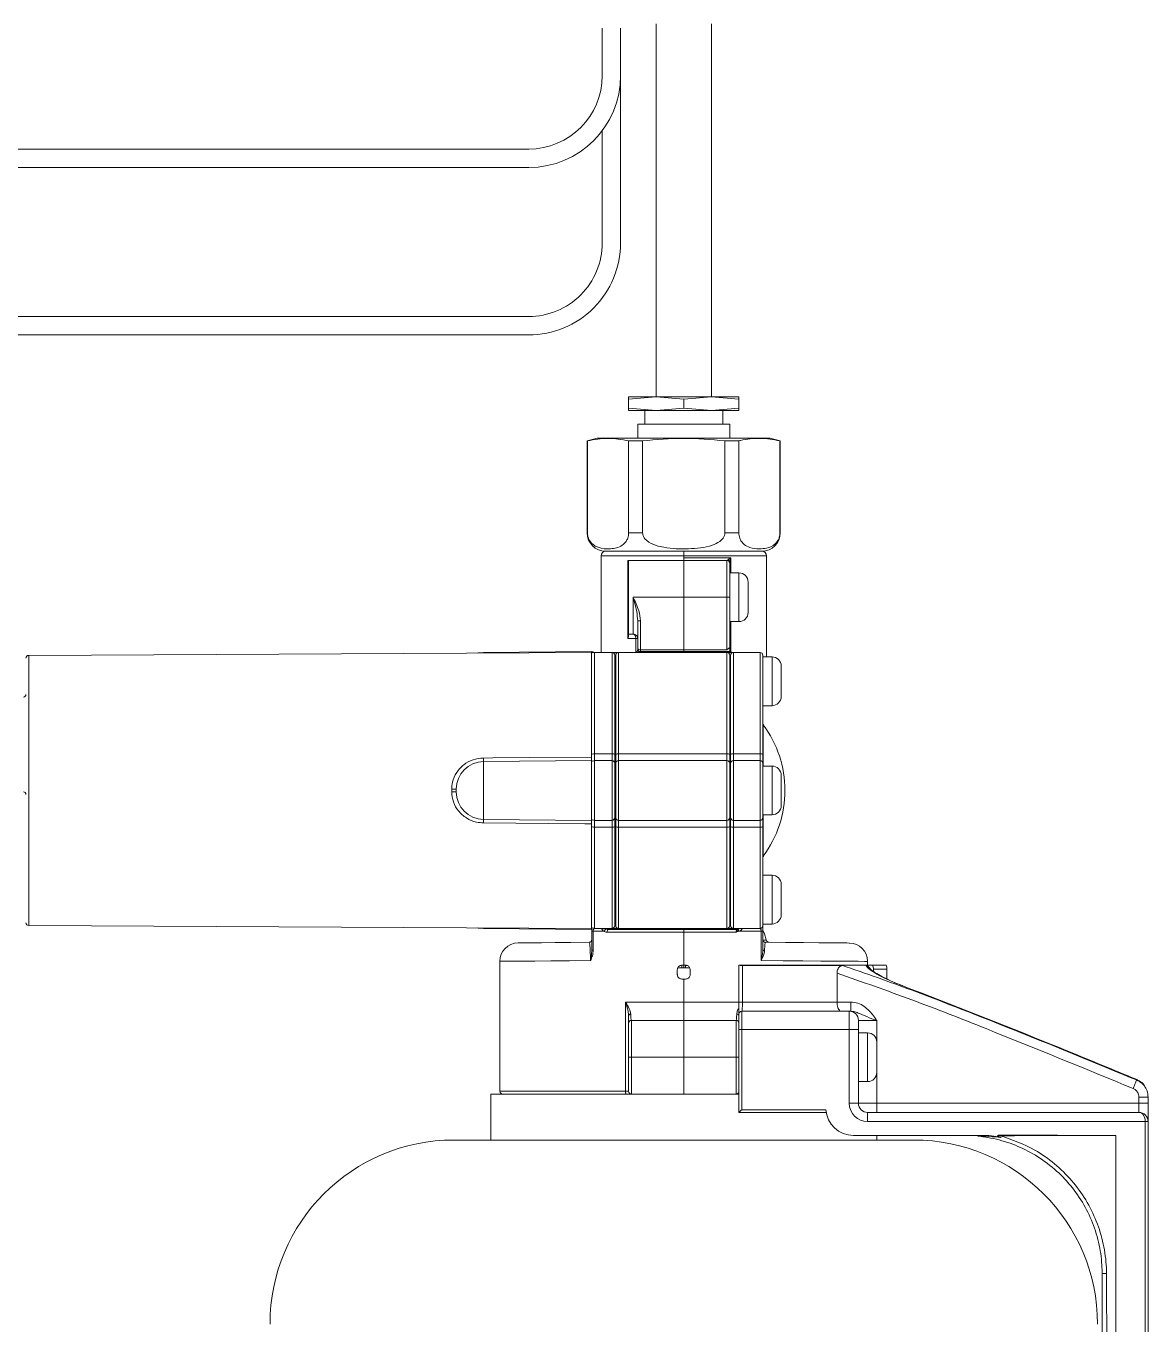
# Model space of a CAD drawing. Header units: millimetres. Extents: x 47 to 989, y 42 to 1399.
# Drawn here: x 420.6 to 664.6, y 642.8 to 925 of the extents above; entities that cross this region are included whole.
import ezdxf

# ---------------------------------------------------------------- set-up
doc = ezdxf.new("R2010")
doc.units = ezdxf.units.MM
doc.header["$LTSCALE"] = 5
doc.layers.add('LEVEL0', color=179, linetype='Continuous')

msp = doc.modelspace()

# ---------------------------------------------------------------- linework, layer by layer
at = {"color": 7, "linetype": 'Continuous', "lineweight": 15}
for p, q in [((557.64, 925.53), (557.64, 844.43)), ((569.64, 844.43), (569.64, 925.53)), ((551.64, 843.93), (557.64, 844.43)), ((551.64, 844.43), (551.64, 843.93)), ((557.64, 844.43), (551.64, 844.43)), ((551.64, 843.93), (551.64, 841.92)), ((557.64, 844.43), (563.64, 843.93)), ((569.64, 844.43), (557.64, 844.43)), ((563.64, 843.93), (569.64, 844.43)), ((563.64, 843.93), (563.64, 841.92)), ((569.64, 844.43), (575.64, 843.93)), ((575.64, 844.43), (569.64, 844.43)), ((575.64, 843.93), (575.64, 844.43)), ((575.64, 843.93), (575.64, 841.92)), ((557.64, 841.43), (551.64, 841.92)), ((551.64, 841.92), (551.64, 841.43)), ((557.64, 841.43), (551.64, 841.43)), ((555.14, 841.43), (555.14, 838.43)), ((563.64, 841.92), (557.64, 841.43)), ((569.64, 841.43), (557.64, 841.43)), ((569.64, 841.43), (563.64, 841.92)), ((575.64, 841.92), (569.64, 841.43)), ((575.64, 841.43), (569.64, 841.43)), ((572.14, 838.43), (572.14, 841.43)), ((575.64, 841.43), (575.64, 841.92)), ((553.64, 838.43), (553.64, 835.43)), ((573.64, 838.43), (553.64, 838.43)), ((573.64, 835.43), (573.64, 838.43)), ((544.84, 835.43), (542.64, 834.84)), ((554.24, 835.43), (544.84, 835.43)), ((582.44, 835.43), (554.24, 835.43)), ((584.64, 834.84), (582.44, 835.43)), ((542.64, 834.84), (542.64, 814.83)), ((542.71, 834.84), (542.64, 834.84)), ((542.71, 814.83), (542.71, 834.84)), ((554.69, 834.84), (551.65, 834.84)), ((551.65, 834.84), (551.65, 814.83)), ((554.69, 814.83), (554.69, 834.84)), ((572.58, 834.84), (572.58, 814.83)), ((575.62, 834.84), (572.58, 834.84)), ((575.62, 814.83), (575.62, 834.84)), ((584.64, 834.84), (584.56, 834.84)), ((584.56, 834.84), (584.56, 814.83)), ((584.64, 814.83), (584.64, 834.84)), ((546.64, 810.83), (563.64, 810.83)), ((555.14, 810.83), (546.64, 810.83)), ((580.64, 810.83), (555.14, 810.83)), ((563.64, 810.83), (563.64, 809.83)), ((563.64, 810.83), (580.64, 810.83)), ((545.64, 809.83), (545.64, 788.83)), ((551.44, 808.83), (551.64, 808.83)), ((551.64, 792.83), (551.64, 808.83)), ((551.64, 808.83), (563.64, 808.83)), ((563.64, 809.83), (563.64, 809.43)), ((563.64, 808.83), (563.64, 809.43)), ((563.64, 808.83), (563.64, 800.83)), ((573.04, 808.83), (563.64, 808.83)), ((573.64, 808.23), (573.64, 800.83)), ((581.64, 787.86), (581.64, 809.83)), ((575.64, 806.13), (573.64, 806.13)), ((577.64, 797.53), (577.64, 804.13)), ((563.64, 800.83), (563.64, 789.43)), ((573.64, 800.83), (573.64, 789.77)), ((553.64, 789.63), (553.64, 795.7)), ((573.64, 795.53), (575.64, 795.53)), ((551.64, 792.83), (552.64, 792.83)), ((543.55, 788.82), (421.15, 788.18)), ((543.55, 789.06), (520.1, 788.85)), ((548.04, 788.83), (544.24, 788.83)), ((548.04, 788.83), (548.44, 788.83)), ((548.44, 788.83), (549.44, 788.83)), ((548.64, 788.23), (548.64, 766.63)), ((548.84, 766.63), (548.84, 788.23)), ((573.04, 788.83), (549.44, 788.83)), ((553.64, 789.43), (553.64, 789.63)), ((563.64, 789.03), (554.24, 789.03)), ((563.64, 789.43), (563.64, 789.03)), ((563.64, 789.03), (563.64, 788.83)), ((573.79, 789.03), (563.64, 789.03)), ((573.04, 788.83), (574.04, 788.83)), ((573.64, 789.43), (573.64, 789.83)), ((573.64, 788.23), (573.64, 766.63)), ((574.02, 788.87), (573.79, 789.03)), ((573.84, 766.63), (573.84, 788.23)), ((574.04, 788.83), (574.44, 788.83)), ((574.44, 788.83), (580.24, 788.83)), ((580.84, 788.23), (580.84, 766.63)), ((582.84, 787.86), (580.84, 787.86)), ((584.84, 779.26), (584.84, 785.86)), ((580.84, 777.26), (582.84, 777.26)), ((520.1, 765.11), (543.55, 765.32)), ((544.24, 765.33), (548.04, 765.33)), ((548.64, 766.63), (548.64, 764.73)), ((548.84, 764.73), (548.84, 766.63)), ((549.44, 765.33), (573.04, 765.33)), ((573.64, 766.63), (573.64, 764.73)), ((573.84, 764.73), (573.84, 766.63)), ((580.24, 765.33), (574.44, 765.33)), ((580.84, 766.63), (580.84, 764.73)), ((548.64, 764.73), (548.64, 752.93)), ((548.84, 752.93), (548.84, 764.73)), ((573.64, 764.73), (573.64, 752.93)), ((573.84, 752.93), (573.84, 764.73)), ((580.84, 764.73), (580.84, 752.93)), ((582.84, 764.13), (580.84, 764.13)), ((584.84, 755.53), (584.84, 762.13)), ((514.15, 758.53), (514.15, 759.11)), ((580.84, 753.53), (582.84, 753.53)), ((520.1, 752.53), (543.55, 752.33)), ((544.24, 752.33), (548.04, 752.33)), ((548.64, 752.93), (548.64, 751.02)), ((548.64, 751.02), (548.64, 729.43)), ((548.84, 751.02), (548.84, 752.93)), ((548.84, 729.43), (548.84, 751.02)), ((549.44, 752.33), (573.04, 752.33)), ((573.64, 752.93), (573.64, 751.02)), ((573.64, 751.02), (573.64, 729.43)), ((573.84, 751.02), (573.84, 752.93)), ((573.84, 729.43), (573.84, 751.02)), ((580.24, 752.33), (574.44, 752.33)), ((580.84, 752.93), (580.84, 751.02)), ((580.84, 751.02), (580.84, 729.43)), ((582.84, 740.39), (580.84, 740.39)), ((584.84, 731.79), (584.84, 738.39)), ((421.15, 729.47), (543.55, 728.83)), ((520.1, 728.79), (543.55, 728.59)), ((543.55, 728.59), (543.64, 728.6)), ((543.64, 724.1), (543.64, 728.23)), ((548.04, 728.83), (544.24, 728.83)), ((545.88, 728.72), (545.89, 728.72)), ((547.24, 728.63), (563.64, 728.63)), ((548.44, 728.83), (548.04, 728.83)), ((549.44, 728.83), (548.44, 728.83)), ((573.04, 728.83), (549.44, 728.83)), ((563.64, 728.83), (563.64, 728.63)), ((563.64, 728.63), (563.64, 728.03)), ((563.64, 728.63), (575.24, 728.63)), ((574.04, 728.83), (573.04, 728.83)), ((574.44, 728.83), (574.04, 728.83)), ((574.44, 728.83), (580.24, 728.83)), ((580.84, 729.79), (582.84, 729.79)), ((580.84, 728.23), (580.84, 724.24)), ((563.64, 720.83), (563.64, 728.03)), ((523.64, 721.69), (523.64, 693.43)), ((562.24, 719.83), (562.24, 718.83)), ((564.95, 720.23), (562.31, 720.23)), ((563.64, 720.83), (563.24, 720.83)), ((563.64, 720.83), (563.64, 720.23)), ((563.64, 720.83), (564.04, 720.83)), ((565.04, 719.83), (565.04, 718.83)), ((575.64, 720.83), (575.92, 720.83)), ((575.64, 712.83), (575.64, 720.83)), ((575.92, 720.83), (603.25, 720.83)), ((576.41, 720.74), (598.25, 720.74)), ((603.25, 720.83), (604.71, 720.83)), ((603.64, 720.83), (603.64, 721.66)), ((604.71, 720.83), (607.64, 720.83)), ((607.84, 717.85), (607.84, 719.95)), ((563.24, 717.83), (563.64, 717.83)), ((563.64, 712.83), (563.64, 717.83)), ((564.04, 717.83), (563.64, 717.83)), ((596.99, 719.11), (596.99, 712.83)), ((611.2, 716.41), (611.19, 716.38)), ((563.64, 712.83), (563.64, 708.83)), ((552.24, 708.83), (563.64, 708.83)), ((563.64, 708.83), (563.64, 700.83)), ((575.04, 708.83), (563.64, 708.83)), ((575.64, 706.83), (575.64, 710.23)), ((576.24, 710.83), (599.64, 710.83)), ((599.64, 710.83), (599.98, 710.83)), ((601.64, 708.83), (601.64, 706.83)), ((551.64, 700.83), (551.64, 708.23)), ((575.64, 688.83), (575.64, 706.83)), ((601.64, 706.83), (601.64, 690.83)), ((603.64, 706.13), (601.64, 706.13)), ((605.64, 697.53), (605.64, 704.13)), ((551.64, 693.43), (551.64, 700.83)), ((563.64, 700.83), (563.64, 692.83)), ((601.64, 695.53), (603.64, 695.53)), ((521.64, 692.83), (521.64, 682.83)), ((552.24, 692.83), (521.64, 692.83)), ((563.64, 692.83), (552.24, 692.83)), ((563.64, 692.83), (575.04, 692.83)), ((575.64, 692.83), (575.04, 692.83)), ((664.64, 692.18), (664.64, 690.83)), ((594.64, 688.83), (575.64, 688.83)), ((603.64, 688.83), (662.64, 688.83)), ((664.64, 686.83), (664.64, 690.83)), ((664.64, 686.83), (664.64, 218.83)), ((600.55, 683.82), (629.16, 683.82)), ((605.64, 682.83), (605.64, 683.82)), ((657.64, 683.82), (657.64, 569.83)), ((513.64, 682.83), (613.64, 682.83)), ((654.64, 599.83), (654.64, 653.83))]:
    msp.add_line(p, q, dxfattribs=at)
at = {"color": 8, "linetype": 'Continuous', "lineweight": 0}
for p, q in [((542.71, 814.83), (542.64, 814.83)), ((554.69, 814.83), (551.65, 814.83)), ((575.62, 814.83), (572.58, 814.83)), ((584.64, 814.83), (584.56, 814.83)), ((563.64, 809.83), (545.64, 809.83)), ((551.44, 791.83), (551.44, 808.83)), ((581.64, 809.83), (563.64, 809.83)), ((563.64, 809.43), (573.89, 809.43)), ((573.04, 800.83), (573.04, 808.83)), ((573.89, 809.43), (573.89, 806.13)), ((575.64, 795.53), (575.64, 806.13)), ((552.64, 792.83), (552.64, 800.83)), ((563.64, 800.83), (552.64, 800.83)), ((563.64, 800.83), (573.04, 800.83)), ((573.04, 789.43), (573.04, 800.83)), ((573.64, 800.83), (573.04, 800.83)), ((553.64, 795.7), (554.24, 795.7)), ((554.24, 795.7), (554.24, 789.43)), ((573.89, 795.53), (573.89, 788.93)), ((553.21, 791.83), (551.44, 791.83)), ((553.21, 788.85), (553.21, 791.83)), ((553.64, 791.83), (553.21, 791.83)), ((421.15, 788.18), (421.15, 758.82)), ((520.1, 788.85), (520.1, 788.7)), ((543.55, 788.82), (543.55, 789.06)), ((543.55, 766.08), (543.55, 788.82)), ((544.24, 788.83), (544.24, 766.79)), ((548.04, 766.79), (548.04, 788.83)), ((548.44, 788.83), (548.44, 788.67)), ((548.84, 788.23), (548.64, 788.23)), ((549.44, 788.83), (549.44, 766.79)), ((554.24, 789.43), (554.24, 789.03)), ((554.24, 789.43), (563.64, 789.43)), ((554.24, 789.03), (554.24, 788.93)), ((563.64, 789.43), (573.04, 789.43)), ((573.04, 766.79), (573.04, 788.83)), ((573.84, 788.23), (573.64, 788.23)), ((574.04, 788.83), (574.04, 788.67)), ((574.44, 788.83), (574.44, 766.79)), ((580.24, 766.79), (580.24, 788.83)), ((582.84, 777.26), (582.84, 787.86)), ((580.95, 773.09), (580.95, 764.13)), ((520.1, 765.11), (520.1, 752.53)), ((543.55, 752.33), (543.55, 765.32)), ((544.24, 766.79), (544.24, 765.33)), ((544.24, 766.79), (548.04, 766.79)), ((544.24, 765.33), (544.24, 752.33)), ((548.04, 765.33), (548.04, 766.79)), ((548.04, 752.33), (548.04, 765.33)), ((549.44, 766.79), (549.44, 765.33)), ((549.44, 766.79), (573.04, 766.79)), ((549.44, 765.33), (549.44, 752.33)), ((573.04, 765.33), (573.04, 766.79)), ((573.04, 752.33), (573.04, 765.33)), ((574.44, 766.79), (574.44, 765.33)), ((580.24, 766.79), (574.44, 766.79)), ((574.44, 765.33), (574.44, 752.33)), ((580.24, 765.33), (580.24, 766.79)), ((580.24, 752.33), (580.24, 765.33)), ((582.84, 753.53), (582.84, 764.13)), ((421.15, 758.82), (421.15, 729.47)), ((513.16, 758.54), (513.16, 759.1)), ((580.95, 753.53), (580.95, 744.56)), ((543.55, 728.83), (543.55, 751.57)), ((544.24, 752.33), (544.24, 750.86)), ((548.04, 750.86), (544.24, 750.86)), ((544.24, 750.86), (544.24, 728.83)), ((548.04, 750.86), (548.04, 752.33)), ((548.04, 728.83), (548.04, 750.86)), ((549.44, 752.33), (549.44, 750.86)), ((573.04, 750.86), (549.44, 750.86)), ((549.44, 750.86), (549.44, 728.83)), ((573.04, 750.86), (573.04, 752.33)), ((573.04, 728.83), (573.04, 750.86)), ((574.44, 752.33), (574.44, 750.86)), ((574.44, 750.86), (580.24, 750.86)), ((574.44, 750.86), (574.44, 728.83)), ((580.24, 750.86), (580.24, 752.33)), ((580.24, 728.83), (580.24, 750.86)), ((582.84, 729.79), (582.84, 740.39)), ((520.1, 728.95), (520.1, 728.79)), ((543.55, 728.59), (543.55, 728.83)), ((543.64, 728.23), (543.94, 728.23)), ((543.94, 728.23), (543.94, 724.1)), ((546.31, 728.23), (543.94, 728.23)), ((547.24, 728.83), (547.24, 728.63)), ((548.44, 728.83), (548.44, 728.98)), ((548.64, 729.43), (548.84, 729.43)), ((573.64, 729.43), (573.84, 729.43)), ((574.04, 728.98), (574.04, 728.83)), ((575.24, 728.63), (575.24, 728.83)), ((580.49, 728.23), (575.59, 728.23)), ((580.49, 721.84), (580.49, 728.23)), ((580.49, 728.23), (580.84, 728.23)), ((563.64, 728.03), (546.99, 728.03)), ((575.06, 728.03), (563.64, 728.03)), ((580.86, 726.31), (581.43, 726.3)), ((543.64, 724.1), (543.94, 724.1)), ((563.24, 720.83), (563.24, 720.23)), ((564.04, 720.83), (564.04, 720.23)), ((576.41, 720.74), (576.41, 712.83)), ((604.9, 719.95), (604.9, 719.49)), ((607.84, 719.95), (604.9, 719.95)), ((550.95, 712.83), (563.64, 712.83)), ((550.95, 693.43), (550.95, 712.83)), ((575.64, 712.83), (563.64, 712.83)), ((575.64, 712.83), (576.41, 712.83)), ((576.41, 712.83), (596.99, 712.83)), ((596.99, 712.83), (599.98, 712.83)), ((599.98, 712.83), (599.98, 710.83)), ((552.24, 708.83), (552.24, 700.83)), ((575.04, 700.83), (575.04, 708.83)), ((576.24, 710.83), (576.24, 706.83)), ((599.64, 706.83), (599.64, 710.83)), ((605.64, 708.83), (601.64, 708.83)), ((605.64, 708.83), (605.64, 704.13)), ((575.64, 706.83), (576.24, 706.83)), ((576.24, 706.83), (576.24, 689.43)), ((599.64, 706.83), (576.24, 706.83)), ((599.64, 690.83), (599.64, 706.83)), ((601.64, 706.83), (599.64, 706.83)), ((603.64, 695.53), (603.64, 706.13)), ((551.64, 700.83), (552.24, 700.83)), ((552.24, 700.83), (563.64, 700.83)), ((552.24, 700.83), (552.24, 692.83)), ((575.04, 700.83), (563.64, 700.83)), ((575.04, 692.83), (575.04, 700.83)), ((575.04, 700.83), (575.64, 700.83)), ((605.64, 697.53), (605.64, 690.83)), ((523.64, 693.43), (550.95, 693.43)), ((550.95, 693.43), (551.64, 693.43)), ((662.64, 690.83), (662.64, 692.18)), ((664.64, 692.18), (662.64, 692.18)), ((576.24, 689.43), (594.57, 689.43)), ((601.64, 690.83), (599.64, 690.83)), ((601.64, 690.83), (605.64, 690.83)), ((603.64, 688.83), (603.64, 686.83)), ((605.64, 688.83), (605.64, 690.83)), ((605.64, 690.83), (662.64, 690.83)), ((662.64, 690.83), (662.64, 688.83)), ((664.64, 690.83), (662.64, 690.83)), ((664.04, 686.83), (603.64, 686.83)), ((664.04, 218.83), (664.04, 686.83)), ((664.04, 686.83), (664.64, 686.83))]:
    msp.add_line(p, q, dxfattribs=at)
at = {"color": 8, "linetype": 'Continuous', "lineweight": 0, "flags": 128}
for points in [[(553.21, 791.83), (553.2, 792.02), (553.17, 792.21), (553.12, 792.38), (553.05, 792.53), (552.96, 792.66), (552.86, 792.75), (552.75, 792.81), (552.64, 792.83)], [(553.37, 788.93), (553.37, 788.92), (553.39, 788.89), (553.42, 788.84), (553.43, 788.83)], [(520.1, 765.88), (522.1, 765.89), (530.09, 765.96), (543.55, 766.08)], [(543.55, 766.08), (543.67, 766.07), (543.68, 766.07)], [(548.64, 766.41), (548.66, 766.41), (548.72, 766.43), (548.77, 766.44), (548.81, 766.46), (548.83, 766.48), (548.84, 766.5)], [(573.84, 766.41), (573.81, 766.41), (573.75, 766.43), (573.7, 766.44), (573.67, 766.46), (573.64, 766.48), (573.64, 766.5)], [(543.55, 751.57), (542.15, 751.58), (534.15, 751.65), (520.1, 751.77)], [(543.68, 751.57), (543.67, 751.57), (543.55, 751.57)], [(548.64, 751.24), (548.66, 751.24), (548.72, 751.22), (548.77, 751.21), (548.81, 751.19), (548.83, 751.17), (548.84, 751.15)], [(573.84, 751.24), (573.81, 751.24), (573.75, 751.22), (573.7, 751.21), (573.67, 751.19), (573.64, 751.17), (573.64, 751.15)], [(546.31, 728.23), (546.38, 728.34), (546.46, 728.45), (546.54, 728.55), (546.63, 728.63), (546.71, 728.69), (546.79, 728.73), (546.85, 728.74), (546.9, 728.73)], [(546.99, 728.03), (546.99, 728.14), (547, 728.25), (547.03, 728.36), (547.06, 728.45), (547.1, 728.52), (547.14, 728.58), (547.19, 728.61), (547.24, 728.63)], [(543.34, 721.84), (538.81, 721.8), (534.75, 721.77), (531.24, 721.74), (528.33, 721.72), (526.09, 721.7), (524.55, 721.69), (523.76, 721.69), (523.64, 721.69)], [(580.49, 721.84), (585.23, 721.81), (589.57, 721.77), (593.45, 721.74), (596.77, 721.71), (599.49, 721.69), (601.56, 721.68), (602.93, 721.67), (603.58, 721.66), (603.64, 721.66)], [(662.15, 695.88), (662.13, 695.81), (662.08, 695.69), (662, 695.51), (661.91, 695.28), (661.79, 695.01), (661.67, 694.7), (661.53, 694.38), (661.4, 694.04)], [(550.95, 693.43), (550.96, 693.31), (550.97, 693.2), (550.98, 693.09), (551.01, 693), (551.04, 692.93), (551.07, 692.87), (551.11, 692.84), (551.14, 692.83)], [(632.49, 683.77), (632.49, 683.78), (632.49, 683.8), (632.49, 683.81), (632.49, 683.83), (632.49, 683.84), (632.49, 683.86), (632.49, 683.87), (632.49, 683.89)], [(632.49, 683.89), (644.95, 683.86), (657.54, 683.83), (657.64, 683.82)]]:
    msp.add_lwpolyline(points, dxfattribs=at)
at = {"color": 7, "linetype": 'Continuous', "lineweight": 15, "flags": 128}
for points in [[(520.1, 788.85), (518.94, 788.73), (518.77, 788.69)], [(518.77, 728.96), (518.94, 728.92), (520.1, 728.79)], [(580.88, 728.34), (581.18, 727.66), (581.56, 726.33)], [(527.6, 725.69), (527.85, 725.69), (528.8, 725.7), (530.44, 725.71), (532.73, 725.73), (535.64, 725.76), (539.1, 725.79), (543.04, 725.82)], [(599.67, 725.66), (599.65, 725.66), (599.09, 725.67), (597.78, 725.68), (595.75, 725.69), (593.03, 725.72), (589.69, 725.75), (585.8, 725.78), (581.43, 725.82)], [(575.64, 688.83), (575.65, 688.84), (575.68, 688.87), (575.74, 688.93), (575.81, 689), (575.9, 689.09), (576.01, 689.2), (576.12, 689.31), (576.24, 689.43)]]:
    msp.add_lwpolyline(points, dxfattribs=at)
at = {"color": 7, "linetype": 'Continuous', "lineweight": 15}
for centre, radius, start, end in [((546.64, 814.83), 4, 180, 270), ((580.64, 814.83), 4, 270, 0), ((546.64, 809.83), 1, 90, 180), ((580.64, 809.83), 1, 0, 90), ((573.04, 808.23), 0.6, 0, 90), ((575.64, 804.13), 2, 0, 90), ((575.64, 797.53), 2, 270, 0), ((552.64, 791.83), 1, 0, 90), ((421.15, 787.58), 0.6, 90.3, 180), ((543.55, 788.46), 0.6, 34.3263, 90.5), ((543.55, 788.22), 0.6, 55.6306, 90.3), ((544.24, 788.23), 0.6, 90, 125.2169), ((548.04, 788.23), 0.6, 0, 90), ((548.44, 787.73), 0.4, 300, 0), ((549.44, 788.23), 0.6, 90, 180), ((553.04, 789.43), 0.6, 270, 303.5573), ((554.24, 789.63), 0.6, 180, 270), ((573.04, 788.23), 0.6, 0, 90), ((574.04, 787.73), 0.4, 180, 240), ((574.44, 788.23), 0.6, 90, 180), ((580.24, 788.23), 0.6, 0, 90), ((582.84, 785.86), 2, 0, 90), ((419.95, 779.69), 0.6, 278, 0), ((582.84, 779.26), 2, 270, 0), ((581.44, 773.45), 0.6, 180, 216.4751), ((561.65, 758.83), 24, 0, 36.4751), ((520.15, 759.11), 6, 90.5, 180), ((543.55, 764.72), 0.6, 55.806, 90.5), ((544.24, 764.73), 0.6, 90, 125.3945), ((548.04, 764.73), 0.6, 0, 90), ((549.44, 764.73), 0.6, 90, 180), ((573.04, 764.73), 0.6, 0, 90), ((574.44, 764.73), 0.6, 90, 180), ((580.24, 764.73), 0.6, 0, 90), ((548.44, 764.23), 0.4, 300, 0), ((574.04, 764.23), 0.4, 180, 240), ((582.84, 762.13), 2, 0, 90), ((419.95, 757.96), 0.6, 0, 82), ((520.15, 758.53), 6, 180, 269.5), ((561.65, 758.83), 24, 323.5249, 0), ((548.44, 753.43), 0.4, 0, 60), ((574.04, 753.43), 0.4, 120, 180), ((582.84, 755.53), 2, 270, 0), ((543.55, 752.93), 0.6, 269.5, 304.5127), ((544.24, 752.93), 0.6, 234.9276, 270), ((548.04, 752.93), 0.6, 270, 0), ((549.44, 752.93), 0.6, 180, 270), ((573.04, 752.93), 0.6, 270, 0), ((574.44, 752.93), 0.6, 180, 270), ((580.24, 752.93), 0.6, 270, 0), ((581.44, 744.2), 0.6, 143.5249, 180), ((582.84, 738.39), 2, 0, 90), ((582.84, 731.79), 2, 270, 0), ((421.15, 730.07), 0.6, 180, 269.7), ((543.55, 729.43), 0.6, 269.7, 304.6887), ((544.24, 729.43), 0.6, 235.1045, 270), ((548.04, 729.43), 0.6, 270, 0), ((548.44, 729.93), 0.4, 0, 60), ((549.44, 729.43), 0.6, 180, 270), ((573.04, 729.43), 0.6, 270, 0), ((574.04, 729.93), 0.4, 120, 180), ((574.44, 729.43), 0.6, 180, 270), ((575.24, 729.23), 0.6, 270, 318.1897), ((580.24, 729.43), 0.6, 270, 0), ((527.64, 721.69), 4, 90.5, 180.2261), ((543.04, 726.42), 0.6, 270.5, 0), ((581.44, 726.42), 0.6, 180, 269.5), ((582.15, 726.41), 0.6, 187.7463, 269.5), ((599.64, 721.66), 4, 0.6703, 89.5), ((605.84, 719.95), 2, 0, 25.8419), ((552.24, 708.23), 0.6, 90, 180), ((575.04, 708.23), 0.6, 0, 90), ((576.24, 710.23), 0.6, 90, 180), ((599.64, 708.83), 2, 0, 90), ((603.64, 704.13), 2, 0, 90), ((603.64, 697.53), 2, 270, 0), ((524.24, 693.43), 0.6, 180, 270), ((552.24, 693.43), 0.6, 180, 270), ((575.04, 693.43), 0.6, 270, 0), ((600.55, 689.83), 6, 183.8226, 270), ((603.64, 690.83), 2, 180, 270), ((662.64, 686.83), 2, 0, 90), ((513.64, 642.83), 40, 90, 180), ((613.64, 642.83), 40, 0, 90)]:
    msp.add_arc(centre, radius, start, end, dxfattribs=at)
at = {"color": 8, "linetype": 'Continuous', "lineweight": 0}
for centre, radius, start, end in [((573.1, 808.4), 0.539, 2.71, 78.1692), ((554.19, 789.48), 0.557, 185.6678, 274.7209), ((467.26, 765.25), 52.83, 359.8477, 0.676), ((544.18, 765.42), 1.37, 87.5501, 109.0096), ((548.18, 766.11), 0.698, 48.7322, 101.5163), ((549.3, 766.11), 0.698, 78.4839, 131.2674), ((573.18, 766.11), 0.698, 48.7326, 101.5161), ((574.3, 766.11), 0.698, 78.484, 131.2675), ((580.38, 766.11), 0.698, 48.7326, 101.5161), ((513.4, 785.48), 26.38, 269.4619, 271.6227), ((513.4, 732.17), 26.38, 88.3773, 90.5383), ((467.26, 752.39), 52.83, 359.324, 0.1523), ((544.18, 752.23), 1.37, 251.029, 272.4437), ((548.18, 751.54), 0.698, 258.4831, 311.2682), ((549.3, 751.54), 0.698, 228.7322, 281.5167), ((573.18, 751.54), 0.698, 258.4833, 311.2678), ((574.3, 751.54), 0.698, 228.7322, 281.5165), ((580.38, 751.54), 0.698, 258.4833, 311.2678), ((546.04, 729.38), 0.675, 257.1261, 305.36), ((574.76, 727.97), 0.869, 17.415, 45.0009), ((576.24, 729.19), 0.429, 239.0778, 277.2569), ((581.23, 724.33), 0.406, 193.0499, 266.3384), ((602.62, 719.02), 1.91, 25.5387, 70.8412), ((602.78, 719.96), 2.12, 359.9387, 24.2375), ((552.11, 709.73), 0.482, 90.1099, 169.3485), ((575.16, 709.73), 0.482, 10.6522, 89.8898), ((603.64, 690.83), 4, 180, 270), ((655.32, 632.49), 21.35, 89.2667, 91.8476)]:
    msp.add_arc(centre, radius, start, end, dxfattribs=at)
for centre, major_axis, ratio, start_param, end_param in [((554.24, 789.63), (0.6, 0), 0.333333, 3.141593, 4.712389), ((662.64, 686.83), (0, 2), 0.7, 4.712389, 6.283185)]:
    msp.add_ellipse(centre, major_axis=major_axis, ratio=ratio, start_param=start_param, end_param=end_param, dxfattribs=at)
at = {"color": 7, "linetype": 'Continuous', "lineweight": 15}
for points, knots in [([(542.71, 834.84), (544.19, 835.1), (547.17, 835.64), (550.15, 835.1), (551.65, 834.84)], [0, 0, 0, 0, 0.496593, 1, 1, 1, 1]), ([(554.69, 834.84), (557.65, 835.1), (563.62, 835.64), (569.58, 835.1), (572.58, 834.84)], [0, 0, 0, 0, 0.496594, 1, 1, 1, 1]), ([(575.62, 834.84), (575.74, 834.86), (577.28, 835.21), (580.27, 835.59), (583.13, 835.09), (584.56, 834.84)], [0, 0, 0, 0, 0.041526, 0.517706, 1, 1, 1, 1]), ([(551.65, 814.83), (551.64, 814.62), (551.62, 814.21), (551.43, 813.55), (551, 812.76), (549.76, 811.64), (547.68, 811.27), (545.62, 811.39), (544.09, 812.09), (543.33, 812.76), (542.88, 813.69), (542.73, 814.3), (542.71, 814.69), (542.71, 814.83)], [0, 0, 0, 0, 0.029665, 0.059203, 0.10866, 0.196227, 0.448873, 0.709496, 0.792817, 0.905288, 0.942714, 0.980473, 1, 1, 1, 1]), ([(572.58, 814.83), (572.56, 814.62), (572.51, 814.21), (572.13, 813.55), (571.28, 812.76), (568.8, 811.64), (564.63, 811.27), (560.51, 811.39), (557.45, 812.09), (555.93, 812.76), (555.03, 813.69), (554.73, 814.3), (554.7, 814.69), (554.69, 814.83)], [0, 0, 0, 0, 0.029665, 0.059203, 0.10866, 0.196227, 0.448873, 0.709496, 0.792817, 0.905288, 0.942714, 0.980473, 1, 1, 1, 1]), ([(584.56, 814.83), (584.56, 814.69), (584.54, 814.35), (584.41, 813.77), (584.08, 813.01), (583.17, 811.98), (581.76, 811.47), (579.92, 811.3), (578.27, 811.48), (576.95, 812.11), (576.21, 812.86), (575.84, 813.55), (575.65, 814.22), (575.63, 814.64), (575.62, 814.83)], [0, 0, 0, 0, 0.020179, 0.048214, 0.091538, 0.163827, 0.348249, 0.499845, 0.702734, 0.826407, 0.89091, 0.939429, 0.97254, 1, 1, 1, 1]), ([(551.64, 792.42), (551.62, 792.32), (551.6, 792.13), (551.5, 791.92), (551.44, 791.83), (551.44, 791.83)], [0, 0, 0, 0, 0.540048, 0.988463, 1, 1, 1, 1]), ([(551.64, 792.42), (551.64, 792.48), (551.64, 792.64), (551.64, 792.79), (551.64, 792.82), (551.64, 792.83)], [0, 0, 0, 0, 0.2246934, 0.6495573, 1, 1, 1, 1]), ([(553.37, 788.93), (553.39, 788.95), (553.46, 788.99), (553.51, 789.06), (553.57, 789.14), (553.59, 789.2), (553.63, 789.3), (553.63, 789.37), (553.64, 789.42), (553.64, 789.43)], [0, 0, 0, 0, 0.119106, 0.269753, 0.304675, 0.49677, 0.544895, 0.895175, 1, 1, 1, 1]), ([(573.64, 789.77), (573.63, 789.79), (573.63, 789.82), (573.6, 789.83), (573.54, 789.81), (573.43, 789.74), (573.26, 789.61), (573.12, 789.49), (573.04, 789.43), (573.04, 789.43)], [0, 0, 0, 0, 0.109154, 0.218345, 0.328189, 0.489011, 0.713243, 0.993491, 1, 1, 1, 1]), ([(573.64, 789.43), (573.64, 789.38), (573.64, 789.3), (573.68, 789.2), (573.73, 789.1), (573.77, 789.04), (573.79, 789.03), (573.79, 789.03), (573.79, 789.03)], [0, 0, 0, 0, 0.185217, 0.369802, 0.570281, 0.802039, 0.967897, 1, 1, 1, 1]), ([(573.79, 789.03), (573.79, 789.02), (573.8, 789.01), (573.85, 788.96), (573.93, 788.9), (574.05, 788.85), (574.16, 788.83), (574.22, 788.83), (574.24, 788.83)], [0, 0, 0, 0, 0.192351, 0.384977, 0.572468, 0.751346, 0.935094, 1, 1, 1, 1]), ([(543.64, 728.23), (543.64, 728.35), (543.64, 728.57), (543.64, 728.76), (543.64, 728.84)], [0, 0, 0, 0, 0.553317, 1, 1, 1, 1]), ([(546.79, 728.83), (546.82, 728.79), (546.86, 728.76), (546.89, 728.73), (546.9, 728.73), (546.9, 728.73)], [0, 0, 0, 0, 0.791861, 0.944896, 1, 1, 1, 1]), ([(546.9, 728.73), (546.94, 728.7), (547.05, 728.64), (547.16, 728.63), (547.24, 728.63)], [0, 0, 0, 0, 0.364836, 1, 1, 1, 1]), ([(580.84, 729.43), (580.84, 729.41), (580.84, 729.38), (580.84, 729.14), (580.84, 728.79), (580.84, 728.46), (580.84, 728.27), (580.84, 728.23)], [0, 0, 0, 0, 0.242195, 0.484751, 0.715456, 0.924415, 1, 1, 1, 1]), ([(543.34, 721.84), (543.34, 721.85), (543.42, 722.23), (543.58, 722.99), (543.62, 723.73), (543.64, 724.1)], [0, 0, 0, 0, 0.007828, 0.511712, 1, 1, 1, 1]), ([(562.24, 719.83), (562.25, 719.94), (562.27, 720.16), (562.44, 720.46), (562.69, 720.69), (562.98, 720.81), (563.16, 720.82), (563.24, 720.83)], [0, 0, 0, 0, 0.214588, 0.429175, 0.643838, 0.858587, 1, 1, 1, 1]), ([(565.04, 719.83), (565.02, 719.94), (565, 720.16), (564.83, 720.46), (564.58, 720.69), (564.3, 720.81), (564.11, 720.82), (564.04, 720.83)], [0, 0, 0, 0, 0.214588, 0.429174, 0.643839, 0.858585, 1, 1, 1, 1]), ([(575.92, 720.83), (575.98, 720.81), (576.1, 720.77), (576.27, 720.74), (576.37, 720.74), (576.41, 720.74)], [0, 0, 0, 0, 0.391504, 0.783886, 1, 1, 1, 1]), ([(596.99, 719.11), (597, 719.28), (597.02, 719.62), (597.19, 720.07), (597.46, 720.44), (597.82, 720.69), (598.11, 720.72), (598.25, 720.74)], [0, 0, 0, 0, 0.1776817, 0.3558103, 0.5280231, 0.76095, 1, 1, 1, 1]), ([(611.2, 716.42), (611.02, 716.49), (610.13, 716.8), (608.56, 717.48), (606.7, 718.37), (605.3, 719.19), (604.52, 719.73), (604.24, 720.02), (604.26, 719.99), (604.27, 719.98)], [0, 0, 0, 0, 0.053213, 0.262134, 0.473843, 0.684578, 0.852613, 0.975727, 1, 1, 1, 1]), ([(563.24, 717.83), (563.12, 717.84), (562.9, 717.86), (562.6, 718.03), (562.37, 718.28), (562.25, 718.57), (562.24, 718.75), (562.24, 718.83)], [0, 0, 0, 0, 0.214683, 0.429366, 0.644105, 0.858839, 1, 1, 1, 1]), ([(564.04, 717.83), (564.15, 717.84), (564.37, 717.86), (564.67, 718.03), (564.9, 718.28), (565.02, 718.57), (565.03, 718.75), (565.04, 718.83)], [0, 0, 0, 0, 0.2146856, 0.4293657, 0.6441041, 0.8588391, 1, 1, 1, 1]), ([(662.16, 695.99), (660.93, 696.5), (654.77, 699.05), (637.85, 706.02), (622.03, 712.17), (611.19, 716.38)], [0, 0, 0, 0, 0.072861, 0.364305, 1, 1, 1, 1]), ([(575.64, 710.23), (575.64, 710.26), (575.64, 710.32), (575.64, 710.79), (575.64, 711.49), (575.64, 712.22), (575.64, 712.67), (575.64, 712.83)], [0, 0, 0, 0, 0.225915, 0.451952, 0.674044, 0.887369, 1, 1, 1, 1]), ([(596.99, 712.83), (597, 712.61), (597.02, 712.19), (597.15, 711.63), (597.36, 711.18), (597.61, 710.89), (597.8, 710.83), (597.89, 710.83), (597.89, 710.83)], [0, 0, 0, 0, 0.191236, 0.382206, 0.580382, 0.795531, 0.995522, 1, 1, 1, 1]), ([(551.64, 708.23), (551.64, 708.28), (551.64, 708.39), (551.64, 709.07), (551.64, 709.64), (551.64, 709.82)], [0, 0, 0, 0, 0.407791, 0.815746, 1, 1, 1, 1]), ([(662.15, 695.88), (662.55, 695.67), (663.35, 695.24), (664.19, 694.16), (664.59, 693.08), (664.62, 692.41), (664.64, 692.18)], [0, 0, 0, 0, 0.284951, 0.569396, 0.854754, 1, 1, 1, 1]), ([(664.12, 694.14), (664.01, 694.37), (663.7, 695), (662.95, 695.61), (662.35, 695.9), (662.16, 695.99)], [0, 0, 0, 0, 0.276006, 0.764781, 1, 1, 1, 1]), ([(664.64, 692.29), (664.64, 692.28), (664.64, 692.25), (664.64, 692.21), (664.64, 692.18)], [0, 0, 0, 0, 0.209163, 1, 1, 1, 1]), ([(654.64, 653.83), (654.63, 654.23), (654.6, 656.29), (654.13, 660.04), (652.69, 664.86), (650.44, 669.4), (647.49, 673.48), (643.85, 677.05), (639.73, 679.91), (635.21, 682.04), (631.14, 683.22), (628.55, 683.56), (627.61, 683.68)], [0, 0, 0, 0, 0.027445, 0.139974, 0.255776, 0.3679, 0.483243, 0.596383, 0.712877, 0.822652, 0.93541, 1, 1, 1, 1]), ([(627.62, 683.76), (627.63, 683.79), (627.64, 683.82), (627.64, 683.82), (627.64, 683.82)], [0, 0, 0, 0, 0.732533, 1, 1, 1, 1]), ([(629.16, 683.82), (629.45, 683.82), (630.45, 683.81), (631.43, 683.63), (632.14, 683.5)], [0, 0, 0, 0, 0.288895, 1, 1, 1, 1]), ([(632.68, 683.36), (632.68, 683.36), (632.63, 683.37), (632.45, 683.42), (632.27, 683.46), (632.14, 683.5)], [0, 0, 0, 0, 0.017923, 0.269823, 1, 1, 1, 1])]:
    msp.add_open_spline(points, degree=3, knots=knots, dxfattribs=at)
at = {"color": 8, "linetype": 'Continuous', "lineweight": 0}
for points, knots in [([(573.04, 808.83), (573.05, 808.83), (573.11, 808.83), (573.16, 808.88), (573.21, 808.92)], [0, 0, 0, 0, 0.231047, 1, 1, 1, 1]), ([(573.21, 808.92), (573.27, 808.98), (573.42, 809.12), (573.68, 809.29), (573.85, 809.4), (573.89, 809.42), (573.89, 809.43)], [0, 0, 0, 0, 0.375205, 0.867297, 0.991455, 1, 1, 1, 1]), ([(573.89, 809.43), (573.89, 809.42), (573.87, 809.38), (573.79, 809.16), (573.68, 808.81), (573.65, 808.54), (573.64, 808.42)], [0, 0, 0, 0, 0.008529, 0.131793, 0.621949, 1, 1, 1, 1]), ([(553.64, 795.7), (553.58, 796.38), (553.46, 797.72), (553.01, 799.41), (552.74, 800.43), (552.64, 800.82), (552.64, 800.83)], [0, 0, 0, 0, 0.395647, 0.773332, 0.995187, 1, 1, 1, 1]), ([(552.64, 800.83), (552.64, 800.82), (553.09, 799.86), (553.92, 798.23), (554.14, 796.44), (554.24, 795.7)], [0, 0, 0, 0, 0.004507, 0.589276, 1, 1, 1, 1]), ([(554.24, 788.93), (554.24, 788.92), (554.24, 788.89), (554.22, 788.85), (554.22, 788.83)], [0, 0, 0, 0, 0.344992, 1, 1, 1, 1]), ([(513.16, 759.1), (513.19, 759.61), (513.28, 760.89), (514.14, 762.81), (515.72, 764.5), (517.78, 765.64), (519.32, 765.8), (520.1, 765.88)], [0, 0, 0, 0, 0.141398, 0.356844, 0.571661, 0.785035, 1, 1, 1, 1]), ([(543.55, 765.32), (543.55, 765.33), (543.55, 765.35), (543.55, 765.52), (543.55, 765.77), (543.55, 765.98), (543.55, 766.08)], [0, 0, 0, 0, 0.254267, 0.508535, 0.762805, 1, 1, 1, 1]), ([(520.1, 751.77), (519.58, 751.81), (518.27, 751.9), (516.32, 752.73), (514.57, 754.27), (513.39, 756.28), (513.23, 757.79), (513.16, 758.54)], [0, 0, 0, 0, 0.143711, 0.364094, 0.580172, 0.790728, 1, 1, 1, 1]), ([(543.55, 751.57), (543.55, 751.68), (543.55, 751.89), (543.55, 752.14), (543.55, 752.3), (543.55, 752.32), (543.55, 752.33)], [0, 0, 0, 0, 0.25429, 0.508575, 0.762847, 1, 1, 1, 1]), ([(544.24, 728.83), (544.2, 728.82), (544.14, 728.81), (544.06, 728.71), (543.99, 728.58), (543.96, 728.46), (543.94, 728.34), (543.94, 728.28), (543.94, 728.23)], [0, 0, 0, 0, 0.25698, 0.48566, 0.676659, 0.843589, 0.870355, 1, 1, 1, 1]), ([(546.31, 728.23), (546.31, 728.23), (546.23, 728.25), (546.1, 728.3), (545.97, 728.4), (545.91, 728.47), (545.87, 728.52), (545.85, 728.58), (545.85, 728.65), (545.87, 728.69), (545.88, 728.71), (545.88, 728.72)], [0, 0, 0, 0, 0.01739, 0.331165, 0.501207, 0.588164, 0.660145, 0.736355, 0.822156, 0.970824, 1, 1, 1, 1]), ([(545.89, 728.72), (545.92, 728.76), (545.97, 728.82), (546.02, 728.82), (546.04, 728.83)], [0, 0, 0, 0, 0.619062, 1, 1, 1, 1]), ([(545.89, 728.72), (545.93, 728.72), (546.02, 728.7), (546.16, 728.72), (546.29, 728.75), (546.38, 728.79), (546.41, 728.82), (546.41, 728.83)], [0, 0, 0, 0, 0.245005, 0.490012, 0.735011, 0.980019, 1, 1, 1, 1]), ([(546.99, 728.03), (546.84, 728.04), (546.6, 728.06), (546.39, 728.18), (546.31, 728.23)], [0, 0, 0, 0, 0.6307746, 1, 1, 1, 1]), ([(575.06, 728.03), (575.06, 728.04), (575.06, 728.11), (575.07, 728.25), (575.1, 728.42), (575.14, 728.55), (575.19, 728.62), (575.22, 728.62), (575.24, 728.63)], [0, 0, 0, 0, 0.030959, 0.222031, 0.418877, 0.62845, 0.853451, 1, 1, 1, 1]), ([(575.06, 728.03), (575.07, 728.03), (575.08, 728.07), (575.14, 728.2), (575.23, 728.41), (575.32, 728.52), (575.38, 728.58)], [0, 0, 0, 0, 0.009692, 0.190256, 0.547139, 1, 1, 1, 1]), ([(575.59, 728.23), (575.51, 728.19), (575.33, 728.13), (575.15, 728.07), (575.07, 728.03), (575.06, 728.03)], [0, 0, 0, 0, 0.49255, 0.984821, 1, 1, 1, 1]), ([(575.38, 728.58), (575.42, 728.61), (575.48, 728.66), (575.58, 728.73), (575.64, 728.78), (575.67, 728.81), (575.68, 728.83)], [0, 0, 0, 0, 0.468982, 0.714957, 0.893388, 1, 1, 1, 1]), ([(576.29, 728.77), (576.3, 728.75), (576.31, 728.71), (576.28, 728.64), (576.25, 728.57), (576.21, 728.52), (576.14, 728.45), (576.01, 728.36), (575.82, 728.28), (575.66, 728.24), (575.59, 728.23)], [0, 0, 0, 0, 0.136893, 0.22764, 0.270943, 0.372496, 0.405897, 0.54818, 0.788957, 1, 1, 1, 1]), ([(576.24, 728.83), (576.25, 728.82), (576.27, 728.81), (576.29, 728.77), (576.29, 728.77)], [0, 0, 0, 0, 0.799893, 1, 1, 1, 1]), ([(580.24, 728.83), (580.27, 728.82), (580.32, 728.8), (580.4, 728.69), (580.46, 728.53), (580.48, 728.39), (580.49, 728.29), (580.49, 728.25), (580.49, 728.23)], [0, 0, 0, 0, 0.262209, 0.51637, 0.742156, 0.886296, 0.933019, 1, 1, 1, 1]), ([(543.34, 721.84), (543.34, 721.97), (543.34, 722.48), (543.32, 723.38), (543.28, 724.4), (543.22, 725.21), (543.14, 725.73), (543.07, 725.79), (543.04, 725.82)], [0, 0, 0, 0, 0.054736, 0.221144, 0.392257, 0.581116, 0.798884, 1, 1, 1, 1]), ([(581.43, 725.82), (581.4, 725.77), (581.32, 725.66), (581.25, 724.92), (581.22, 724.2), (581.21, 723.93)], [0, 0, 0, 0, 0.384569, 0.76625, 1, 1, 1, 1]), ([(543.94, 724.1), (543.9, 723.69), (543.83, 722.9), (543.51, 722.18), (543.34, 721.84), (543.34, 721.84)], [0, 0, 0, 0, 0.509792, 0.993089, 1, 1, 1, 1]), ([(580.49, 721.84), (580.49, 721.85), (580.6, 722.3), (580.77, 723.11), (580.82, 723.9), (580.84, 724.24)], [0, 0, 0, 0, 0.007741, 0.564477, 1, 1, 1, 1]), ([(581.21, 723.93), (581.16, 723.63), (581.06, 722.95), (580.7, 722.24), (580.49, 721.85), (580.49, 721.84)], [0, 0, 0, 0, 0.438796, 0.992682, 1, 1, 1, 1]), ([(598.25, 720.74), (599.51, 720.31), (605.83, 718.18), (627.26, 710.22), (647.18, 702.04), (662.15, 695.88)], [0, 0, 0, 0, 0.058325, 0.291652, 1, 1, 1, 1]), ([(611.19, 716.38), (610.32, 716.72), (608.49, 717.43), (606.1, 718.61), (604.33, 719.7), (603.47, 720.43), (603.3, 720.73), (603.25, 720.83)], [0, 0, 0, 0, 0.221541, 0.467234, 0.695255, 0.903288, 1, 1, 1, 1]), ([(661.4, 694.04), (650.74, 698.41), (634.75, 704.95), (613.31, 713.41), (602.43, 717.21), (596.99, 719.11)], [0, 0, 0, 0, 0.499826, 0.749938, 1, 1, 1, 1]), ([(550.95, 712.83), (550.96, 712.82), (551.05, 712.67), (551.42, 712.08), (551.93, 711.18), (552.06, 710.48), (552.11, 710.21)], [0, 0, 0, 0, 0.005536, 0.163279, 0.667361, 1, 1, 1, 1]), ([(551.64, 709.82), (551.61, 710.13), (551.54, 710.95), (551.24, 711.97), (551.01, 712.65), (550.95, 712.82), (550.95, 712.83)], [0, 0, 0, 0, 0.328816, 0.835667, 0.99409, 1, 1, 1, 1]), ([(575.16, 710.21), (575.2, 710.48), (575.27, 710.92), (575.54, 711.4), (575.64, 711.58)], [0, 0, 0, 0, 0.6233793, 1, 1, 1, 1]), ([(576.41, 712.83), (576.41, 712.71), (576.41, 712.36), (576.39, 711.8), (576.35, 711.26), (576.29, 710.9), (576.25, 710.85), (576.24, 710.83)], [0, 0, 0, 0, 0.111086, 0.322238, 0.543985, 0.771586, 1, 1, 1, 1]), ([(599.98, 712.83), (600.49, 712.77), (601.53, 712.67), (603.24, 711.74), (604.39, 710.53), (605.2, 709.44), (605.49, 709.03), (605.63, 708.83), (605.64, 708.83)], [0, 0, 0, 0, 0.2109007, 0.4312113, 0.7939032, 0.8956714, 0.9975182, 1, 1, 1, 1]), ([(552.11, 710.21), (552.11, 710.05), (552.14, 709.56), (552.18, 709.02), (552.22, 708.83), (552.23, 708.83), (552.24, 708.83)], [0, 0, 0, 0, 0.1836642, 0.5913229, 0.9479659, 1, 1, 1, 1]), ([(575.04, 708.83), (575.05, 708.87), (575.09, 708.97), (575.14, 709.56), (575.16, 710.05), (575.16, 710.21)], [0, 0, 0, 0, 0.4083065, 0.8162207, 1, 1, 1, 1]), ([(605.64, 708.83), (605.63, 708.83), (605.34, 708.93), (604.79, 709.13), (603.47, 709.61), (602.23, 710.18), (600.94, 710.73), (600.28, 710.8), (599.98, 710.83)], [0, 0, 0, 0, 0.00291, 0.143037, 0.277305, 0.673818, 0.853919, 1, 1, 1, 1]), ([(662.15, 695.88), (662.16, 695.9), (662.16, 695.94), (662.16, 695.98), (662.16, 695.99)], [0, 0, 0, 0, 0.585342, 1, 1, 1, 1]), ([(662.64, 692.18), (662.63, 692.29), (662.61, 692.63), (662.41, 693.17), (661.99, 693.72), (661.59, 693.93), (661.4, 694.04)], [0, 0, 0, 0, 0.145493, 0.431184, 0.715563, 1, 1, 1, 1]), ([(632.68, 683.36), (631.78, 683.45), (630.1, 683.63), (628.41, 683.72), (627.62, 683.76)], [0, 0, 0, 0, 0.531286, 1, 1, 1, 1]), ([(632.14, 683.5), (632.09, 683.53), (632.01, 683.58), (631.94, 683.66), (631.92, 683.71), (631.92, 683.74), (631.92, 683.77), (631.94, 683.79), (631.97, 683.81), (632.03, 683.84), (632.21, 683.88), (632.37, 683.88), (632.49, 683.89)], [0, 0, 0, 0, 0.184145, 0.287198, 0.327832, 0.35298, 0.378181, 0.412966, 0.447414, 0.479147, 0.63289, 1, 1, 1, 1]), ([(632.49, 683.77), (632.38, 683.78), (632.21, 683.79), (632.04, 683.79), (631.97, 683.77), (631.96, 683.76), (631.95, 683.75), (631.95, 683.75), (631.95, 683.74), (631.95, 683.73), (631.96, 683.72), (631.98, 683.69), (632.12, 683.6), (632.36, 683.49), (632.58, 683.4), (632.68, 683.36)], [0, 0, 0, 0, 0.242462, 0.356942, 0.375193, 0.384061, 0.390913, 0.396717, 0.40089, 0.408731, 0.411593, 0.432157, 0.493752, 0.763039, 1, 1, 1, 1]), ([(657.64, 683.82), (657.6, 683.82), (653.37, 683.81), (644.99, 683.79), (636.64, 683.78), (632.49, 683.77)], [0, 0, 0, 0, 0.003957, 0.50442, 1, 1, 1, 1]), ([(632.49, 683.77), (635.06, 682.86), (639.29, 681.38), (644.37, 677.75), (648.13, 674.1), (651.19, 669.87), (653.52, 665.22), (655.03, 660.25), (655.55, 656.39), (655.59, 654.25), (655.6, 653.83)], [0, 0, 0, 0, 0.2007202, 0.3296905, 0.4586565, 0.5862753, 0.7138956, 0.8416306, 0.9693496, 1, 1, 1, 1]), ([(655.6, 653.83), (655.6, 653.3), (655.61, 650.63), (655.66, 639.44), (655.72, 621.97), (655.75, 606.63), (655.77, 599.83)], [0, 0, 0, 0, 0.0296262, 0.1481306, 0.6221488, 1, 1, 1, 1])]:
    msp.add_open_spline(points, degree=3, knots=knots, dxfattribs=at)
at = {"layer": 'LEVEL0', "color": 7, "lineweight": 15}
for p, q in [((545.91, 924.53), (545.91, 914.26)), ((549.91, 924.53), (549.91, 914.26)), ((549.91, 914.26), (549.91, 877.87)), ((545.91, 902.26), (545.91, 899.07)), ((545.91, 902.26), (545.91, 877.87)), ((529.91, 898.26), (231.08, 898.26)), ((529.91, 894.26), (231.08, 894.26)), ((529.91, 861.87), (381.04, 861.87)), ((529.91, 857.87), (381.04, 857.87))]:
    msp.add_line(p, q, dxfattribs=at)
at = {"layer": 'LEVEL0', "color": 7, "lineweight": 0}
msp.add_line((529.91, 898.26), (231.08, 898.26), dxfattribs=at)
at = {"layer": 'LEVEL0', "color": 7, "lineweight": 15}
for centre, radius, start in [((529.91, 914.26), 20, 270), ((529.91, 914.26), 16, 270), ((529.91, 877.87), 20, 269.998), ((529.91, 877.87), 16, 269.998)]:
    msp.add_arc(centre, radius, start, 0, dxfattribs=at)
at = {"layer": 'LEVEL0', "color": 7, "lineweight": 0}
msp.add_arc((529.91, 914.26), 16, 270, 0, dxfattribs=at)

doc.saveas('drawing.dxf')
